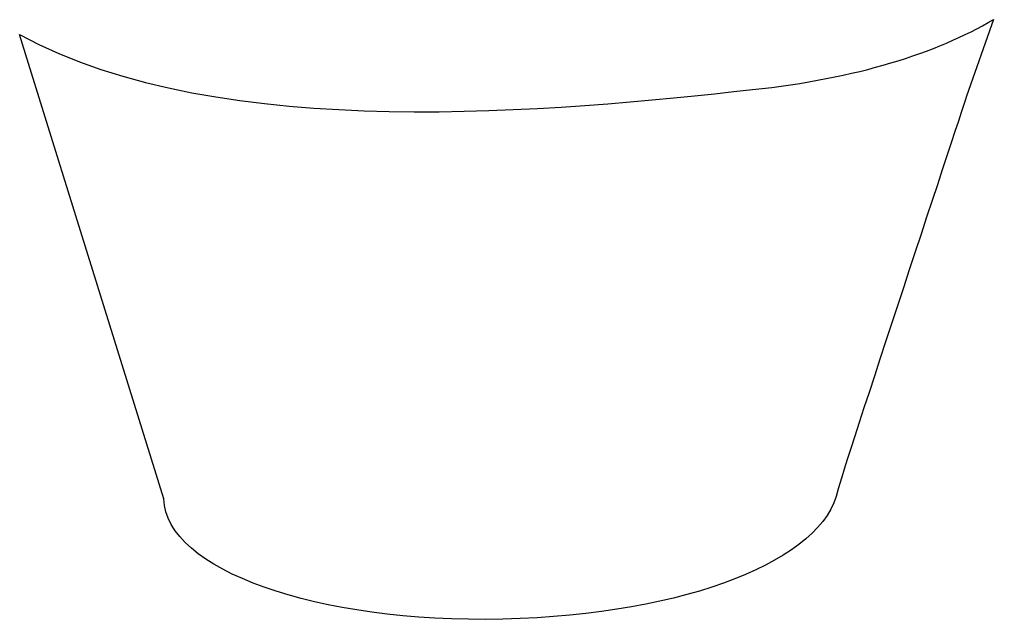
# Model space of a CAD drawing. Header units: centimetres. Extents: x -6.3 to 6.3, y -3.9 to 3.9.
import ezdxf

# ---------------------------------------------------------------- set-up
doc = ezdxf.new("R2010")
doc.units = ezdxf.units.CM
doc.header["$MEASUREMENT"] = 0
doc.layers.add('Camada 1', color=7, linetype='Continuous')

msp = doc.modelspace()

# ---------------------------------------------------------------- linework, layer by layer
at = {"layer": 'Camada 1'}
msp.add_open_spline([(-6.30099, 3.6867), (-6.30099, 3.6867), (-5.89036, 2.3668), (-5.89036, 2.3668), (-5.89036, 2.3668), (-5.89036, 2.3668), (-4.43259, -2.32188), (-4.43259, -2.32188), (-4.43259, -2.32188), (-4.41362, -3.23766), (-2.45007, -3.93407), (-0.0477, -3.87729), (-0.0477, -3.87729), (2.35495, -3.82033), (4.10578, -3.10373), (4.28745, -2.20859), (4.28745, -2.20859), (4.32499, -2.02407), (5.95306, 2.88773), (5.95306, 2.88773), (5.95306, 2.88773), (5.95306, 2.88773), (6.30099, 3.88051), (6.30099, 3.88051), (6.30099, 3.88051), (5.55963, 3.44397), (4.53963, 3.1193), (3.18195, 2.97257), (3.18195, 2.97257), (0.68169, 2.70179), (-3.69071, 2.25412), (-6.30099, 3.6867)], degree=3, knots=[0, 0, 0, 0, 0.11111111, 0.11111111, 0.11111111, 0.11111111, 0.22222222, 0.22222222, 0.22222222, 0.22222222, 0.33333333, 0.33333333, 0.33333333, 0.33333333, 0.44444444, 0.44444444, 0.44444444, 0.44444444, 0.55555556, 0.55555556, 0.55555556, 0.55555556, 0.66666667, 0.66666667, 0.66666667, 0.66666667, 0.77777778, 0.77777778, 0.77777778, 0.77777778, 1, 1, 1, 1], dxfattribs=at)

doc.saveas('drawing.dxf')
